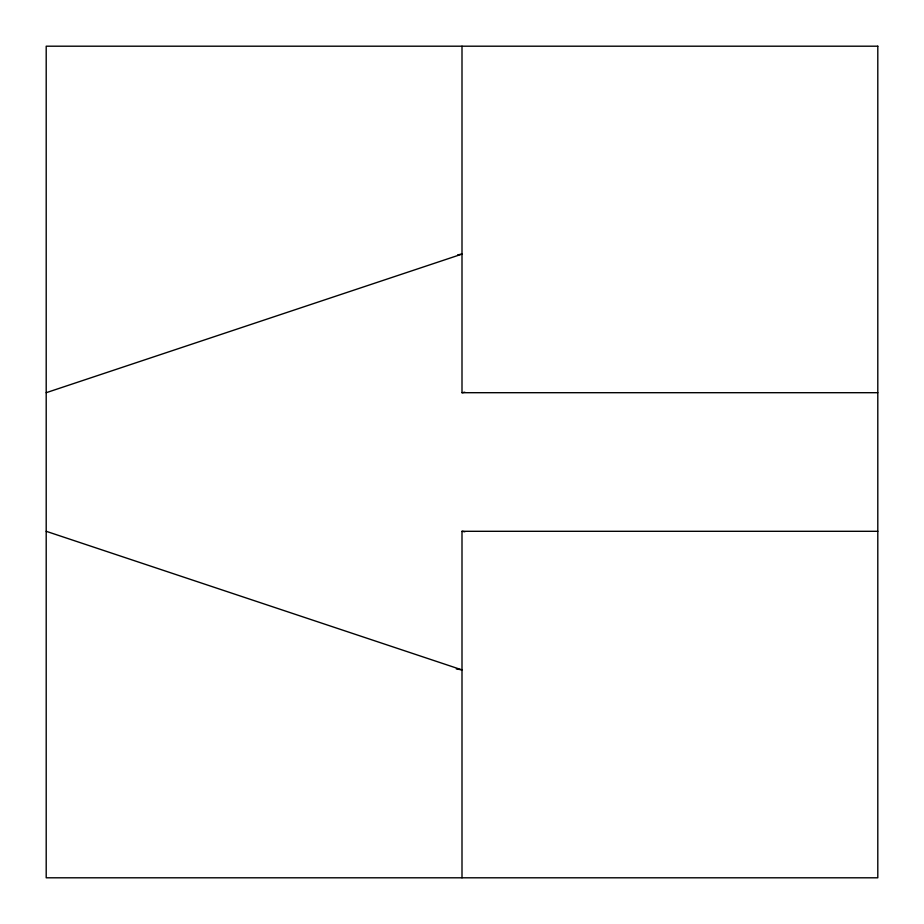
<?xml version="1.0" encoding="UTF-8"?>
<svg xmlns="http://www.w3.org/2000/svg" width="924" height="924" viewBox="0 0 924 924"><rect width="100%" height="100%" fill="white"/><g stroke="black" fill="none" stroke-linecap="round" stroke-linejoin="round"><path stroke-width="1.39" d="M46.2 392.7L462 254.1L457.727 254.816M462 46.2L462 392.7L464.853 392.226M462 392.7L877.8 392.7M462 877.8L462 531.3L877.8 531.3M462 531.3L464.853 531.774M456.306 668.953L462 669.9L46.2 531.3M877.8 46.2L46.2 46.2L46.2 877.8L877.8 877.8L877.8 46.2"/></g></svg>
